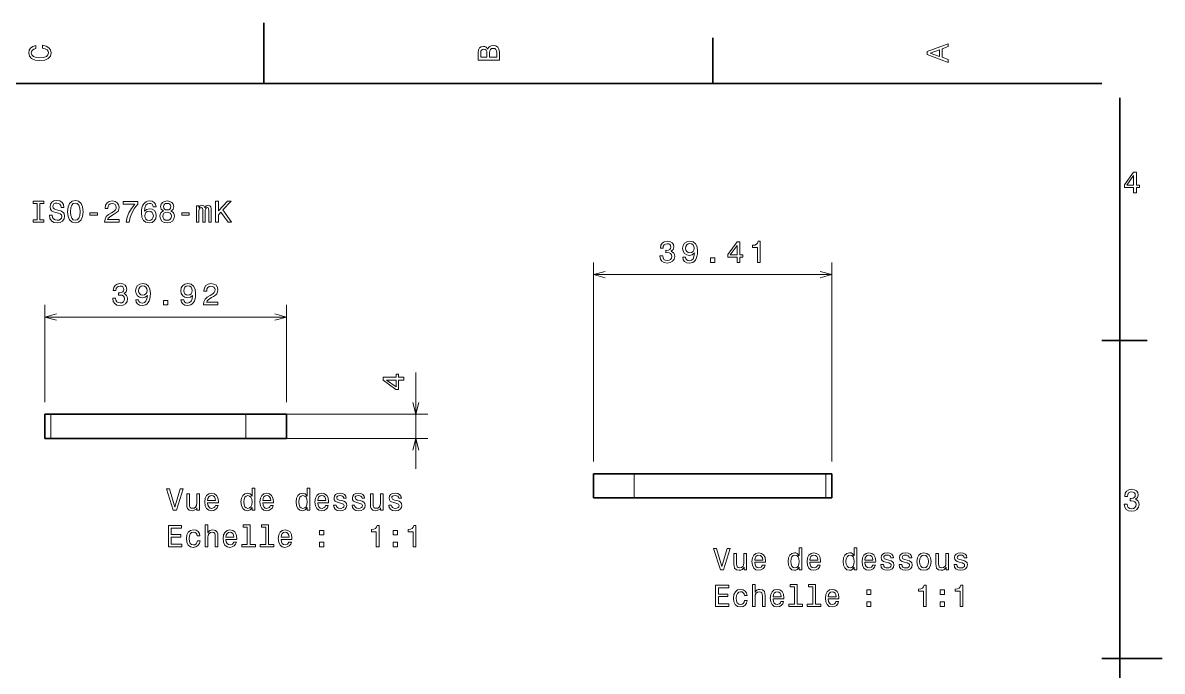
# Model space of a CAD drawing. Extents: x 0 to 297, y 0 to 210.
# Drawn here: x 108.7 to 297, y 102.9 to 210 of the extents above; entities that cross this region are included whole.
import ezdxf

# ---------------------------------------------------------------- set-up
doc = ezdxf.new("R2010")
doc.units = 0

msp = doc.modelspace()

# ---------------------------------------------------------------- linework, layer by layer
at = {"color": 7, "lineweight": 35, "ltscale": 0.25}
for p, q in [((148.5, 200), (148.5, 210)), ((287, 105), (297, 105))]:
    msp.add_line(p, q, dxfattribs=at)
at = {"color": 7, "lineweight": 35, "ltscale": 0.1875}
for p, q in [((222.699997, 200), (222.699997, 207.5)), ((287, 157.5), (294.5, 157.5))]:
    msp.add_line(p, q, dxfattribs=at)
at = {"color": 7, "lineweight": 35}
for p, q in [((287, 200), (10, 200)), ((290, 7.593956), (290, 197.593964)), ((113.304825, 145.353134), (145.528564, 145.353134)), ((113.304825, 141.353134), (145.528564, 141.353134)), ((241.408829, 135.514771), (209.70285, 135.514771)), ((241.408829, 131.514771), (209.70285, 131.514771))]:
    msp.add_line(p, q, dxfattribs=at)
at = {"color": 7, "lineweight": 13}
for p, q in [((203.002853, 137.514771), (203.002853, 170.399811)), ((242.408829, 137.514771), (242.408829, 170.399811)), ((203.002853, 168.399811), (242.408829, 168.399811)), ((112.304825, 161.399734), (152.228561, 161.399734)), ((147.528564, 145.353134), (175.621262, 145.353134)), ((147.528564, 141.353134), (175.621262, 141.353134))]:
    msp.add_line(p, q, dxfattribs=at)
at = {"color": 7, "lineweight": 13, "ltscale": 0.401165}
for p, q in [((112.304825, 147.353134), (112.304825, 163.399734)), ((152.228561, 147.353134), (152.228561, 163.399734))]:
    msp.add_line(p, q, dxfattribs=at)
at = {"color": 7, "lineweight": 13, "ltscale": 0.397007}
msp.add_line((173.621262, 136.353134), (173.621262, 152.233429), dxfattribs=at)
at = {"color": 7, "lineweight": 35, "ltscale": 0.025}
for p, q in [((112.304825, 145.353134), (113.304825, 145.353134)), ((112.304825, 141.353134), (113.304825, 141.353134)), ((241.408829, 135.514771), (242.408829, 135.514771)), ((241.408829, 131.514771), (242.408829, 131.514771))]:
    msp.add_line(p, q, dxfattribs=at)
at = {"color": 7, "lineweight": 35, "ltscale": 0.1}
for p, q in [((112.304825, 145.353134), (112.304825, 141.353134)), ((152.228561, 145.353134), (152.228561, 141.353134)), ((203.002853, 135.514771), (203.002853, 131.514771)), ((242.408829, 135.514771), (242.408829, 131.514771))]:
    msp.add_line(p, q, dxfattribs=at)
at = {"color": 7, "lineweight": 13, "ltscale": 0.1}
for p, q in [((113.304825, 145.353134), (113.304825, 141.353134)), ((145.528564, 145.353134), (145.528564, 141.353134)), ((209.70285, 131.514771), (209.70285, 135.514771)), ((241.408829, 135.514771), (241.408829, 131.514771))]:
    msp.add_line(p, q, dxfattribs=at)
at = {"color": 7, "lineweight": 35, "ltscale": 0.1675}
for p, q in [((145.528564, 145.353134), (152.228561, 145.353134)), ((145.528564, 141.353134), (152.228561, 141.353134)), ((203.002853, 135.514771), (209.70285, 135.514771)), ((203.002853, 131.514771), (209.70285, 131.514771))]:
    msp.add_line(p, q, dxfattribs=at)
at = {"color": 7, "lineweight": 13}
for points in [[(111.93206, 205.817017), (112.35569, 205.716141), (112.658287, 205.549713), (112.844887, 205.317734), (112.905403, 205.045395), (112.814629, 204.71759), (112.54229, 204.460388), (112.098488, 204.28891), (111.483215, 204.233429), (110.872986, 204.28891), (110.424141, 204.455338), (110.151802, 204.71254), (110.055984, 205.045395), (110.106415, 205.287476), (110.247627, 205.494247), (110.474571, 205.655624), (110.787247, 205.766571), (110.787247, 206.245682), (110.308144, 206.094391), (109.94503, 205.832138), (109.718086, 205.474075), (109.637398, 205.045395), (109.763474, 204.510818), (110.116501, 204.10231), (110.696472, 203.840057), (111.483215, 203.749283), (112.269958, 203.840057), (112.84993, 204.10231), (113.208, 204.510818), (113.329041, 205.045395), (113.233215, 205.51442), (112.965927, 205.892654), (112.527161, 206.159943), (111.93206, 206.301163)], [(185.542007, 205.630417), (185.249496, 205.983429), (185.052811, 206.074219), (184.81073, 206.104477), (184.432495, 206.03891), (184.160156, 205.842224), (183.993729, 205.524506), (183.933212, 205.080704), (183.933212, 203.835022), (187.433212, 203.835022), (187.433212, 205.151306), (187.36261, 205.620331), (187.155838, 205.968307), (186.828018, 206.185165), (186.384216, 206.260818), (186.08667, 206.215424), (185.839554, 206.094391), (185.65799, 205.897705)], [(185.385666, 204.984879), (185.385666, 204.298996), (184.351807, 204.298996), (184.351807, 205.025223), (184.382065, 205.297562), (184.472839, 205.489197), (184.629181, 205.605194), (184.86116, 205.645538), (185.093155, 205.600143), (185.254532, 205.479111), (185.355408, 205.272339)], [(187.014618, 205.095825), (187.014618, 204.298996), (185.809296, 204.298996), (185.809296, 205.050446), (185.844589, 205.368164), (185.9505, 205.595108), (186.132065, 205.731277), (186.394302, 205.776657), (186.671692, 205.731277), (186.863327, 205.605194), (186.979324, 205.393372)], [(261.633209, 203.466858), (261.633209, 203.930847), (260.604401, 204.298996), (260.604401, 205.695969), (261.633209, 206.064133), (261.633209, 206.538193), (258.128174, 205.257217), (258.128174, 204.742798)], [(260.17572, 204.460388), (258.632477, 205), (260.17572, 205.539627)], [(292.277374, 181.916794), (292.731262, 181.916794), (292.731262, 182.784225), (293.23056, 182.784225), (293.23056, 183.187683), (292.731262, 183.187683), (292.731262, 185.341141), (292.272339, 185.341141), (290.739197, 183.228027), (290.739197, 182.784225), (292.277374, 182.784225)], [(291.162842, 183.187683), (292.277374, 184.756134), (292.277374, 183.187683)], [(111.030319, 177.475815), (110.384781, 177.475815), (110.384781, 177.052185), (112.139824, 177.052185), (112.139824, 177.475815), (111.494293, 177.475815), (111.494293, 180.128555), (112.139824, 180.128555), (112.139824, 180.552185), (110.384781, 180.552185), (110.384781, 180.128555), (111.030319, 180.128555)], [(113.501503, 178.207077), (113.042564, 178.207077), (113.143433, 177.672501), (113.395592, 177.279129), (113.78392, 177.042099), (114.308418, 176.95636), (114.827873, 177.037048), (115.216202, 177.258957), (115.463318, 177.606934), (115.554092, 178.065872), (115.478447, 178.479416), (115.266632, 178.746704), (114.923691, 178.923218), (114.46476, 179.054352), (114.071388, 179.150162), (113.814178, 179.261124), (113.667931, 179.422501), (113.622536, 179.674667), (113.667931, 179.901611), (113.799049, 180.073074), (114.000778, 180.189072), (114.27816, 180.229416), (114.560577, 180.178986), (114.782478, 180.042816), (114.928734, 179.815872), (114.999336, 179.50824), (115.458275, 179.50824), (115.458275, 179.518326), (115.377579, 179.992386), (115.140549, 180.345413), (114.767349, 180.567322), (114.263031, 180.64296), (113.809135, 180.567322), (113.456108, 180.355499), (113.229164, 180.027695), (113.148476, 179.604065), (113.214035, 179.225815), (113.405678, 178.968613), (113.708275, 178.797134), (114.121819, 178.666016), (114.530319, 178.550018), (114.837959, 178.439072), (115.024559, 178.277695), (115.090118, 178.015442), (115.029602, 177.748154), (114.87326, 177.546417), (114.63623, 177.420334), (114.32859, 177.37999), (113.985649, 177.435471), (113.723404, 177.596848), (113.556976, 177.8591)], [(116.038246, 178.802185), (116.129028, 178.015442), (116.391273, 177.435471), (116.799774, 177.077408), (117.334358, 176.95636), (117.863899, 177.077408), (118.277443, 177.435471), (118.534645, 178.015442), (118.630463, 178.802185), (118.534645, 179.583893), (118.423691, 179.901611), (118.277443, 180.163849), (117.863899, 180.521927), (117.611732, 180.612701), (117.334358, 180.64801), (116.794731, 180.521927), (116.38623, 180.1689), (116.129028, 179.588928)], [(116.5224, 178.802185), (116.577873, 179.412415), (116.744301, 179.861267), (117.001503, 180.133591), (117.334358, 180.229416), (117.662163, 180.133591), (117.919373, 179.856216), (118.0858, 179.407379), (118.146317, 178.802185), (118.0858, 178.191956), (117.919373, 177.743103), (117.662163, 177.470779), (117.334358, 177.37999), (117.001503, 177.470779), (116.744301, 177.743103), (116.577873, 178.186905)], [(122.175858, 177.052185), (124.581482, 177.052185), (124.581482, 177.485901), (122.680183, 177.485901), (122.786095, 177.722931), (122.967651, 177.919617), (123.527443, 178.277695), (123.824997, 178.428986), (124.157852, 178.645844), (124.394882, 178.89801), (124.531052, 179.195557), (124.581482, 179.533447), (124.495743, 179.957077), (124.258713, 180.289932), (123.895599, 180.501755), (123.426582, 180.577408), (122.942429, 180.491669), (122.57428, 180.254639), (122.337242, 179.876389), (122.256554, 179.377106), (122.256554, 179.306503), (122.715485, 179.306503), (122.715485, 179.346848), (122.760872, 179.689789), (122.897041, 179.941956), (123.113899, 180.103333), (123.401367, 180.158813), (123.693871, 180.108383), (123.910728, 179.9823), (124.051941, 179.785614), (124.102371, 179.538498), (124.06707, 179.306503), (123.971252, 179.109818), (123.809868, 178.938354), (123.587967, 178.787048), (123.290413, 178.625671), (122.796181, 178.312988), (122.448196, 177.980133), (122.241425, 177.576675), (122.175858, 177.067322)], [(125.741425, 177.052185), (126.250793, 177.052185), (126.417221, 177.884323), (126.709724, 178.66098), (127.123268, 179.382156), (127.662895, 180.057953), (127.662895, 180.476532), (125.262321, 180.476532), (125.262321, 180.017609), (127.178749, 180.017609), (126.623993, 179.336761), (126.205406, 178.625671), (125.912895, 177.869186)], [(130.688843, 179.6091), (130.593018, 180.017609), (130.371109, 180.32019), (130.028168, 180.511841), (129.584366, 180.577408), (129.286819, 180.542099), (129.029602, 180.446274), (128.802673, 180.289932), (128.611023, 180.068039), (128.459732, 179.790665), (128.348785, 179.452759), (128.278168, 179.054352), (128.257996, 178.605499), (128.338684, 177.889359), (128.585815, 177.369904), (128.984222, 177.057236), (129.5289, 176.951324), (130.018097, 177.042099), (130.391296, 177.279129), (130.633362, 177.652328), (130.719086, 178.126389), (130.633362, 178.605499), (130.401367, 178.973648), (130.043304, 179.205643), (129.599487, 179.286331), (129.120392, 179.185471), (128.762329, 178.89801), (128.837982, 179.452759), (128.999359, 179.851181), (129.246475, 180.088211), (129.589417, 180.1689), (129.841583, 180.128555), (130.033218, 180.022644), (130.159302, 179.84613), (130.224854, 179.6091)], [(131.88913, 178.938354), (131.631927, 178.797134), (131.455414, 178.600449), (131.344452, 178.353333), (131.309158, 178.055786), (131.389847, 177.606934), (131.621826, 177.258957), (132.000076, 177.037048), (132.514496, 176.951324), (133.023849, 177.037048), (133.4021, 177.258957), (133.634094, 177.606934), (133.719818, 178.055786), (133.679474, 178.353333), (133.573563, 178.600449), (133.391998, 178.797134), (133.139847, 178.938354), (133.341583, 179.059387), (133.482788, 179.225815), (133.568512, 179.427551), (133.598785, 179.674667), (133.518097, 180.03273), (133.306274, 180.32019), (132.963333, 180.50679), (132.514496, 180.577408), (132.060593, 180.50679), (131.717651, 180.32019), (131.500793, 180.03273), (131.42514, 179.674667), (131.450363, 179.427551), (131.536102, 179.225815)], [(131.904266, 179.634323), (131.944611, 179.856216), (132.065643, 180.027695), (132.257278, 180.133591), (132.514496, 180.17395), (132.766647, 180.133591), (132.958282, 180.027695), (133.07933, 179.856216), (133.124725, 179.634323), (133.07933, 179.407379), (132.958282, 179.230865), (132.766647, 179.114868), (132.514496, 179.079559), (132.257278, 179.119904), (132.065643, 179.230865), (131.944611, 179.407379)], [(137.366089, 177.052185), (137.774582, 177.052185), (137.774582, 178.862701), (137.799805, 179.13504), (137.875443, 179.331726), (137.99144, 179.447723), (138.142731, 179.493103), (138.263763, 179.452759), (138.344467, 179.351898), (138.384811, 179.18042), (138.399933, 178.953476), (138.399933, 177.052185), (138.783234, 177.052185), (138.783234, 178.862701), (138.808441, 179.12999), (138.884094, 179.326675), (139.005127, 179.447723), (139.156433, 179.493103), (139.277466, 179.452759), (139.358154, 179.351898), (139.408585, 178.953476), (139.408585, 177.052185), (139.817078, 177.052185), (139.817078, 178.923218), (139.79187, 179.311554), (139.711182, 179.6091), (139.549805, 179.790665), (139.287537, 179.856216), (138.979919, 179.755356), (138.742889, 179.462845), (138.556274, 179.750305), (138.243591, 179.856216), (137.956146, 179.755356), (137.75946, 179.472931), (137.75946, 179.760391), (137.366089, 179.760391)], [(140.528183, 177.052185), (140.992157, 177.052185), (140.992157, 178.297867), (141.405701, 178.741669), (142.58078, 177.052185), (143.14563, 177.052185), (141.733521, 179.079559), (143.10527, 180.552185), (142.48999, 180.552185), (140.992157, 178.933304), (140.992157, 180.552185), (140.528183, 180.552185)], [(119.760155, 178.207077), (120.980614, 178.207077), (120.980614, 178.605499), (119.760155, 178.605499)], [(130.229904, 178.121353), (130.174423, 177.803619), (130.033218, 177.561554), (129.806274, 177.400162), (129.523849, 177.349731), (129.226303, 177.400162), (128.999359, 177.556503), (128.853104, 177.798584), (128.807709, 178.116302), (128.858154, 178.428986), (128.999359, 178.666016), (129.231354, 178.817322), (129.544022, 178.872787), (129.81636, 178.817322), (130.033218, 178.671066), (130.174423, 178.434036)], [(131.793304, 178.065872), (131.838684, 178.33316), (131.984955, 178.534897), (132.211884, 178.666016), (132.514496, 178.711411), (132.812042, 178.666016), (133.038986, 178.534897), (133.185242, 178.33316), (133.235672, 178.065872), (133.185242, 177.778412), (133.038986, 177.561554), (132.812042, 177.420334), (132.514496, 177.374954), (132.211884, 177.420334), (131.984955, 177.561554), (131.838684, 177.778412)], [(134.940277, 178.207077), (136.160736, 178.207077), (136.160736, 178.605499), (134.940277, 178.605499)], [(213.962906, 171.499237), (213.962906, 171.463928), (214.043594, 170.979782), (214.280624, 170.616669), (214.653824, 170.384674), (215.148056, 170.29895), (215.672562, 170.384674), (216.065933, 170.606583), (216.318085, 170.95961), (216.408875, 171.413498), (216.368515, 171.711044), (216.257568, 171.953125), (216.076019, 172.139725), (215.833939, 172.275879), (216.161743, 172.548218), (216.27774, 172.981934), (216.202087, 173.375305), (215.985229, 173.672867), (215.632202, 173.859467), (215.148056, 173.925018), (214.694168, 173.84433), (214.346191, 173.622437), (214.119247, 173.269409), (214.043594, 172.800385), (214.043594, 172.765076), (214.492447, 172.765076), (214.532791, 173.087845), (214.66391, 173.319839), (214.875732, 173.461044), (215.173279, 173.511475), (215.435516, 173.47113), (215.627167, 173.365234), (215.743164, 173.193756), (215.788544, 172.961761), (215.743164, 172.714645), (215.622116, 172.548218), (215.410309, 172.447357), (215.122849, 172.417099), (214.926163, 172.42215), (214.926163, 172.023727), (215.173279, 172.033813), (215.490997, 171.988419), (215.728027, 171.867386), (215.869247, 171.6707), (215.919678, 171.413498), (215.864197, 171.120987), (215.717941, 170.904129), (215.485962, 170.76796), (215.178314, 170.722565), (214.860596, 170.77301), (214.628601, 170.924301), (214.482361, 171.166382), (214.42688, 171.499237)], [(217.759445, 171.267242), (217.835098, 170.868835), (218.051956, 170.561188), (218.394897, 170.369553), (218.848785, 170.29895), (219.146332, 170.334244), (219.41362, 170.425018), (219.640564, 170.58136), (219.832214, 170.803268), (219.983505, 171.080643), (220.094452, 171.423584), (220.160019, 171.816956), (220.185242, 172.270844), (220.099503, 172.981934), (219.852386, 173.501389), (219.459015, 173.814072), (218.919388, 173.925018), (218.425156, 173.834244), (218.051956, 173.592163), (217.809875, 173.218964), (217.729187, 172.749954), (217.809875, 172.265808), (218.046906, 171.897644), (218.399933, 171.665649), (218.848785, 171.590012), (219.322845, 171.685822), (219.680908, 171.978333), (219.60022, 171.418533), (219.438843, 171.020126), (219.191727, 170.783096), (218.853821, 170.707443), (218.591583, 170.742752), (218.399933, 170.853699), (218.273849, 171.030212), (218.223419, 171.267242)], [(218.218384, 172.75499), (218.268814, 173.067673), (218.410019, 173.314789), (218.631927, 173.47113), (218.919388, 173.526611), (219.216934, 173.47113), (219.443878, 173.314789), (219.585098, 173.072723), (219.640564, 172.76004), (219.585098, 172.442322), (219.443878, 172.205292), (219.211899, 172.059021), (218.904251, 172.008606), (218.626877, 172.059021), (218.410019, 172.205292), (218.268814, 172.437271)], [(226.719238, 170.399811), (227.173126, 170.399811), (227.173126, 171.267242), (227.672409, 171.267242), (227.672409, 171.6707), (227.173126, 171.6707), (227.173126, 173.824158), (226.714203, 173.824158), (225.181061, 171.711044), (225.181061, 171.267242), (226.719238, 171.267242)], [(230.087112, 170.399811), (230.546051, 170.399811), (230.546051, 173.925018), (230.20311, 173.925018), (230.11232, 173.617386), (229.930771, 173.410614), (229.653397, 173.289581), (229.270111, 173.249237), (229.270111, 172.891159), (230.087112, 172.891159)], [(225.604691, 171.6707), (226.719238, 173.239136), (226.719238, 171.6707)], [(222.357864, 170.399811), (223.053818, 170.399811), (223.053818, 171.151245), (222.357864, 171.151245)], [(123.523758, 164.499146), (123.523758, 164.463852), (123.604446, 163.979706), (123.841476, 163.616592), (124.214676, 163.384598), (124.708916, 163.298859), (125.233414, 163.384598), (125.626785, 163.606506), (125.878944, 163.959534), (125.969719, 164.413422), (125.929375, 164.710968), (125.81842, 164.953049), (125.636871, 165.139648), (125.394791, 165.275818), (125.722603, 165.548141), (125.8386, 165.981873), (125.762947, 166.375244), (125.546089, 166.672791), (125.193062, 166.85939), (124.708916, 166.924942), (124.25502, 166.844254), (123.907043, 166.622345), (123.680099, 166.269333), (123.604446, 165.800308), (123.604446, 165.764999), (124.053299, 165.764999), (124.093643, 166.087769), (124.224762, 166.319763), (124.436584, 166.460968), (124.734131, 166.511398), (124.996376, 166.471054), (125.188019, 166.365143), (125.304016, 166.19368), (125.349403, 165.961685), (125.304016, 165.714569), (125.182976, 165.548141), (124.971161, 165.447281), (124.683701, 165.417023), (124.487015, 165.422058), (124.487015, 165.023651), (124.734131, 165.033737), (125.051857, 164.988342), (125.288887, 164.86731), (125.430099, 164.670624), (125.48053, 164.413422), (125.425049, 164.120911), (125.278801, 163.904053), (125.046814, 163.767883), (124.739174, 163.722504), (124.421448, 163.772934), (124.189461, 163.924225), (124.043213, 164.166306), (123.987732, 164.499146)], [(127.320297, 164.267166), (127.39595, 163.868744), (127.612808, 163.561111), (127.955742, 163.369476), (128.409637, 163.298859), (128.707184, 163.334167), (128.974472, 163.424942), (129.201416, 163.581284), (129.393066, 163.803192), (129.544357, 164.080566), (129.655319, 164.423508), (129.720871, 164.816879), (129.746094, 165.270767), (129.660355, 165.981873), (129.413239, 166.501312), (129.019867, 166.813995), (128.48024, 166.924942), (127.986008, 166.834167), (127.612808, 166.592102), (127.370728, 166.218903), (127.290039, 165.749878), (127.370728, 165.265717), (127.607758, 164.897568), (127.960785, 164.665588), (128.409637, 164.589935), (128.883698, 164.68576), (129.24176, 164.978256), (129.161072, 164.418457), (128.999695, 164.02005), (128.752579, 163.78302), (128.414673, 163.707367), (128.152435, 163.742676), (127.960785, 163.853622), (127.834709, 164.030136), (127.784271, 164.267166)], [(127.779236, 165.754913), (127.829666, 166.067596), (127.970871, 166.314713), (128.19278, 166.471054), (128.48024, 166.526535), (128.777786, 166.471054), (129.00473, 166.314713), (129.14595, 166.072632), (129.201416, 165.759964), (129.14595, 165.44223), (129.00473, 165.2052), (128.772751, 165.05896), (128.465118, 165.008514), (128.187729, 165.05896), (127.970871, 165.2052), (127.829666, 165.437195)], [(134.792343, 164.267166), (134.867996, 163.868744), (135.084854, 163.561111), (135.427795, 163.369476), (135.881683, 163.298859), (136.17923, 163.334167), (136.446518, 163.424942), (136.673462, 163.581284), (136.865112, 163.803192), (137.016403, 164.080566), (137.127365, 164.423508), (137.192917, 164.816879), (137.21814, 165.270767), (137.132401, 165.981873), (136.885284, 166.501312), (136.491913, 166.813995), (135.952286, 166.924942), (135.458054, 166.834167), (135.084854, 166.592102), (134.842773, 166.218903), (134.762085, 165.749878), (134.842773, 165.265717), (135.079803, 164.897568), (135.432831, 164.665588), (135.881683, 164.589935), (136.355743, 164.68576), (136.713806, 164.978256), (136.633118, 164.418457), (136.471741, 164.02005), (136.224625, 163.78302), (135.886719, 163.707367), (135.624481, 163.742676), (135.432831, 163.853622), (135.306747, 164.030136), (135.256317, 164.267166)], [(135.251282, 165.754913), (135.301712, 166.067596), (135.442917, 166.314713), (135.664825, 166.471054), (135.952286, 166.526535), (136.249832, 166.471054), (136.476776, 166.314713), (136.617996, 166.072632), (136.673462, 165.759964), (136.617996, 165.44223), (136.476776, 165.2052), (136.244797, 165.05896), (135.937164, 165.008514), (135.659775, 165.05896), (135.442917, 165.2052), (135.301712, 165.437195)], [(138.508194, 163.399734), (140.913818, 163.399734), (140.913818, 163.83345), (139.012512, 163.83345), (139.118423, 164.07048), (139.299988, 164.267166), (139.859772, 164.625244), (140.157333, 164.776535), (140.490189, 164.993393), (140.727219, 165.245544), (140.863388, 165.543106), (140.913818, 165.880997), (140.828079, 166.304626), (140.591049, 166.637482), (140.227936, 166.849304), (139.758911, 166.924942), (139.274765, 166.839203), (138.906616, 166.602173), (138.669571, 166.223938), (138.588882, 165.724655), (138.588882, 165.654053), (139.047821, 165.654053), (139.047821, 165.694397), (139.093201, 166.037338), (139.22937, 166.289505), (139.446228, 166.450882), (139.733704, 166.506363), (140.026199, 166.455933), (140.243057, 166.329849), (140.384277, 166.133163), (140.434708, 165.886047), (140.399399, 165.654053), (140.303589, 165.457367), (140.142197, 165.285889), (139.920303, 165.134598), (139.622742, 164.973221), (139.12851, 164.660538), (138.780533, 164.327682), (138.573761, 163.924225), (138.508194, 163.414856)], [(131.918716, 163.399734), (132.614685, 163.399734), (132.614685, 164.151169), (131.918716, 164.151169)], [(171.621262, 150.992798), (171.621262, 151.446686), (170.75383, 151.446686), (170.75383, 151.945969), (170.350372, 151.945969), (170.350372, 151.446686), (168.196915, 151.446686), (168.196915, 150.987762), (170.310028, 149.45462), (170.75383, 149.45462), (170.75383, 150.992798)], [(170.350372, 149.87825), (168.781921, 150.992798), (170.350372, 150.992798)], [(134.662231, 133.001556), (133.784698, 130.020996), (132.881973, 133.001556), (132.402863, 133.001556), (133.532547, 129.496506), (134.036865, 129.496506), (135.141327, 133.001556)], [(137.86467, 132.204712), (137.420868, 132.204712), (137.420868, 130.641312), (137.370438, 130.278214), (137.224182, 130.015961), (136.997238, 129.854568), (136.699692, 129.804138), (136.462662, 129.844482), (136.311356, 129.96553), (136.225632, 130.172302), (136.20546, 130.464798), (136.20546, 132.204712), (135.761658, 132.204712), (135.761658, 130.424454), (135.776779, 130.066391), (135.872604, 129.768845), (136.165115, 129.496506), (136.634125, 129.400681), (136.886292, 129.435989), (137.103149, 129.526764), (137.289749, 129.683105), (137.44104, 129.910049), (137.44104, 129.496506), (137.86467, 129.496506)], [(139.201126, 130.722015), (140.976349, 130.722015), (140.981384, 130.928787), (140.900696, 131.508759), (140.678802, 131.942474), (140.325775, 132.204712), (139.85675, 132.300537), (139.397812, 132.199677), (139.044785, 131.917252), (138.817841, 131.458328), (138.737152, 130.853134), (138.812805, 130.232819), (139.039749, 129.778931), (139.387726, 129.496506), (139.841614, 129.400681), (140.234985, 129.466248), (140.557755, 129.637711), (140.794785, 129.910049), (140.930954, 130.273163), (140.492203, 130.273163), (140.401413, 130.071426), (140.270294, 129.920135), (139.897095, 129.799103), (139.609634, 129.854568), (139.392776, 130.031082), (139.251556, 130.318558), (139.201126, 130.706879)], [(139.201126, 131.095215), (139.256607, 131.443192), (139.392776, 131.700394), (139.599548, 131.856735), (139.871887, 131.912216), (140.139175, 131.856735), (140.345947, 131.700394), (140.472031, 131.443192), (140.51741, 131.095215)], [(146.549118, 129.9151), (146.549118, 129.496506), (146.99292, 129.496506), (146.99292, 133.117538), (146.554153, 133.117538), (146.554153, 131.791168), (146.216263, 132.174454), (146.009491, 132.265244), (145.772461, 132.300537), (145.343781, 132.199677), (145.010925, 131.917252), (144.794067, 131.463364), (144.71843, 130.853134), (144.794067, 130.242905), (145.010925, 129.783966), (145.343781, 129.496506), (145.772461, 129.400681), (146.009491, 129.435989), (146.221298, 129.526764)], [(145.848099, 131.90213), (146.14061, 131.831512), (146.362518, 131.634827), (146.493637, 131.307022), (146.544067, 130.853134), (146.493637, 130.394196), (146.362518, 130.066391), (146.14061, 129.864655), (145.848099, 129.799103), (145.570724, 129.864655), (145.358917, 130.066391), (145.217697, 130.399246), (145.172318, 130.853134), (145.217697, 131.301987), (145.358917, 131.629791), (145.570724, 131.831512)], [(148.309204, 130.722015), (150.084412, 130.722015), (150.089462, 130.928787), (150.008774, 131.508759), (149.786865, 131.942474), (149.433838, 132.204712), (148.964813, 132.300537), (148.50589, 132.199677), (148.152863, 131.917252), (147.925919, 131.458328), (147.84523, 130.853134), (147.920868, 130.232819), (148.147812, 129.778931), (148.495804, 129.496506), (148.949692, 129.400681), (149.343063, 129.466248), (149.665833, 129.637711), (149.902863, 129.910049), (150.039032, 130.273163), (149.600266, 130.273163), (149.509491, 130.071426), (149.378357, 129.920135), (149.005173, 129.799103), (148.717697, 129.854568), (148.500839, 130.031082), (148.359634, 130.318558), (148.309204, 130.706879)], [(148.309204, 131.095215), (148.36467, 131.443192), (148.500839, 131.700394), (148.707611, 131.856735), (148.97995, 131.912216), (149.247238, 131.856735), (149.45401, 131.700394), (149.580093, 131.443192), (149.625488, 131.095215)], [(155.657181, 129.9151), (155.657181, 129.496506), (156.100983, 129.496506), (156.100983, 133.117538), (155.662231, 133.117538), (155.662231, 131.791168), (155.324326, 132.174454), (155.117554, 132.265244), (154.880524, 132.300537), (154.451859, 132.199677), (154.119003, 131.917252), (153.902145, 131.463364), (153.826492, 130.853134), (153.902145, 130.242905), (154.119003, 129.783966), (154.451859, 129.496506), (154.880524, 129.400681), (155.117554, 129.435989), (155.329376, 129.526764)], [(154.956177, 131.90213), (155.248688, 131.831512), (155.470581, 131.634827), (155.601715, 131.307022), (155.652145, 130.853134), (155.601715, 130.394196), (155.470581, 130.066391), (155.248688, 129.864655), (154.956177, 129.799103), (154.678802, 129.864655), (154.46698, 130.066391), (154.325775, 130.399246), (154.28038, 130.853134), (154.325775, 131.301987), (154.46698, 131.629791), (154.678802, 131.831512)], [(157.417267, 130.722015), (159.19249, 130.722015), (159.197525, 130.928787), (159.116837, 131.508759), (158.894928, 131.942474), (158.541916, 132.204712), (158.072891, 132.300537), (157.613953, 132.199677), (157.260925, 131.917252), (157.033981, 131.458328), (156.953293, 130.853134), (157.028946, 130.232819), (157.25589, 129.778931), (157.603867, 129.496506), (158.057755, 129.400681), (158.451126, 129.466248), (158.773895, 129.637711), (159.010925, 129.910049), (159.147095, 130.273163), (158.708344, 130.273163), (158.617554, 130.071426), (158.486435, 129.920135), (158.113235, 129.799103), (157.825775, 129.854568), (157.608917, 130.031082), (157.467697, 130.318558), (157.417267, 130.706879)], [(157.417267, 131.095215), (157.472748, 131.443192), (157.608917, 131.700394), (157.815689, 131.856735), (158.088013, 131.912216), (158.355316, 131.856735), (158.562088, 131.700394), (158.688171, 131.443192), (158.733551, 131.095215)], [(161.391327, 131.075043), (160.962662, 131.175903), (160.644928, 131.291901), (160.539032, 131.528931), (160.56929, 131.695358), (160.675201, 131.816391), (160.846664, 131.892044), (161.093781, 131.922302), (161.330811, 131.892044), (161.51741, 131.801254), (161.638458, 131.6651), (161.688889, 131.483536), (162.122604, 131.483536), (162.122604, 131.493622), (162.046951, 131.821426), (161.840179, 132.078644), (161.51741, 132.240021), (161.093781, 132.300537), (160.6651, 132.240021), (160.352432, 132.073593), (160.155746, 131.826477), (160.095215, 131.513794), (160.14061, 131.211197), (160.28183, 130.99939), (160.513809, 130.848083), (160.851715, 130.742188), (161.345947, 130.62114), (161.648529, 130.495071), (161.729233, 130.394196), (161.759491, 130.242905), (161.714096, 130.056305), (161.593063, 129.9151), (161.396378, 129.82431), (161.134125, 129.794052), (160.85675, 129.82431), (160.655029, 129.930222), (160.51886, 130.1017), (160.463379, 130.33873), (160.034698, 130.33873), (160.105316, 129.935272), (160.312088, 129.642761), (160.639893, 129.466248), (161.093781, 129.400681), (161.567841, 129.466248), (161.915833, 129.642761), (162.12764, 129.925186), (162.203293, 130.293335), (162.147812, 130.611053), (161.99147, 130.827911), (161.734268, 130.969131)], [(164.427353, 131.075043), (163.998688, 131.175903), (163.680954, 131.291901), (163.575043, 131.528931), (163.605316, 131.695358), (163.711212, 131.816391), (163.88269, 131.892044), (164.129807, 131.922302), (164.366837, 131.892044), (164.553436, 131.801254), (164.674469, 131.6651), (164.724915, 131.483536), (165.15863, 131.483536), (165.15863, 131.493622), (165.082977, 131.821426), (164.876205, 132.078644), (164.553436, 132.240021), (164.129807, 132.300537), (163.701126, 132.240021), (163.388458, 132.073593), (163.191772, 131.826477), (163.131241, 131.513794), (163.176636, 131.211197), (163.317841, 130.99939), (163.549835, 130.848083), (163.887726, 130.742188), (164.381958, 130.62114), (164.684555, 130.495071), (164.765259, 130.394196), (164.795502, 130.242905), (164.750122, 130.056305), (164.629089, 129.9151), (164.432404, 129.82431), (164.170151, 129.794052), (163.892776, 129.82431), (163.69104, 129.930222), (163.554871, 130.1017), (163.499405, 130.33873), (163.070724, 130.33873), (163.141327, 129.935272), (163.348099, 129.642761), (163.675919, 129.466248), (164.129807, 129.400681), (164.603867, 129.466248), (164.951843, 129.642761), (165.163666, 129.925186), (165.239319, 130.293335), (165.183838, 130.611053), (165.027496, 130.827911), (164.770294, 130.969131)], [(168.224899, 132.204712), (167.781097, 132.204712), (167.781097, 130.641312), (167.730667, 130.278214), (167.584412, 130.015961), (167.357468, 129.854568), (167.059921, 129.804138), (166.822891, 129.844482), (166.671585, 129.96553), (166.585846, 130.172302), (166.565674, 130.464798), (166.565674, 132.204712), (166.121887, 132.204712), (166.121887, 130.424454), (166.137009, 130.066391), (166.232834, 129.768845), (166.52533, 129.496506), (166.994354, 129.400681), (167.246521, 129.435989), (167.463379, 129.526764), (167.649979, 129.683105), (167.80127, 129.910049), (167.80127, 129.496506), (168.224899, 129.496506)], [(170.499405, 131.075043), (170.070724, 131.175903), (169.753006, 131.291901), (169.647095, 131.528931), (169.677353, 131.695358), (169.783264, 131.816391), (169.954727, 131.892044), (170.201843, 131.922302), (170.438873, 131.892044), (170.625488, 131.801254), (170.746521, 131.6651), (170.796951, 131.483536), (171.230667, 131.483536), (171.230667, 131.493622), (171.155014, 131.821426), (170.948242, 132.078644), (170.625488, 132.240021), (170.201843, 132.300537), (169.773178, 132.240021), (169.460495, 132.073593), (169.263809, 131.826477), (169.203293, 131.513794), (169.248688, 131.211197), (169.389893, 130.99939), (169.621872, 130.848083), (169.959778, 130.742188), (170.45401, 130.62114), (170.756607, 130.495071), (170.837296, 130.394196), (170.867554, 130.242905), (170.822174, 130.056305), (170.701126, 129.9151), (170.50444, 129.82431), (170.242188, 129.794052), (169.964813, 129.82431), (169.763092, 129.930222), (169.626923, 130.1017), (169.571442, 130.33873), (169.142776, 130.33873), (169.213379, 129.935272), (169.420151, 129.642761), (169.747955, 129.466248), (170.201843, 129.400681), (170.675903, 129.466248), (171.023895, 129.642761), (171.235718, 129.925186), (171.311356, 130.293335), (171.25589, 130.611053), (171.099548, 130.827911), (170.842346, 130.969131)], [(290.729126, 130.51622), (290.729126, 130.480911), (290.809814, 129.996765), (291.046844, 129.633652), (291.420044, 129.401657), (291.914276, 129.315933), (292.438782, 129.401657), (292.832153, 129.623566), (293.08429, 129.976593), (293.175079, 130.430481), (293.134735, 130.728027), (293.023773, 130.970108), (292.842224, 131.156708), (292.600159, 131.292877), (292.927948, 131.565216), (293.043945, 131.998932), (292.968292, 132.392303), (292.751434, 132.68985), (292.398407, 132.87645), (291.914276, 132.942017), (291.460388, 132.861313), (291.112396, 132.63942), (290.885468, 132.286392), (290.809814, 131.817368), (290.809814, 131.782074), (291.258636, 131.782074), (291.299011, 132.104828), (291.430115, 132.336823), (291.641937, 132.478027), (291.939484, 132.528473), (292.201721, 132.488113), (292.393372, 132.382217), (292.509369, 132.210739), (292.554749, 131.97876), (292.509369, 131.731628), (292.388336, 131.565216), (292.176514, 131.46434), (291.889069, 131.434082), (291.692383, 131.439133), (291.692383, 131.04071), (291.939484, 131.050797), (292.257202, 131.005417), (292.494232, 130.884369), (292.635468, 130.687683), (292.685883, 130.430481), (292.630402, 130.13797), (292.484161, 129.921112), (292.252167, 129.784943), (291.944519, 129.739563), (291.626801, 129.789993), (291.394806, 129.941284), (291.248566, 130.183365), (291.193085, 130.51622)], [(132.725632, 123.449677), (134.944641, 123.449677), (134.944641, 123.873306), (133.189606, 123.873306), (133.189606, 125.058464), (134.753006, 125.058464), (134.753006, 125.477051), (133.189606, 125.477051), (133.189606, 126.526047), (134.904297, 126.526047), (134.904297, 126.949677), (132.725632, 126.949677)], [(137.501556, 125.260193), (137.940323, 125.260193), (137.849548, 125.663651), (137.63269, 125.981377), (137.294785, 126.178062), (136.856033, 126.253708), (136.371887, 126.152847), (136.003723, 125.870422), (135.771744, 125.411491), (135.69104, 124.796219), (135.766693, 124.185989), (135.993637, 123.732094), (136.351715, 123.449677), (136.840897, 123.353859), (137.274612, 123.429504), (137.612518, 123.641319), (137.844498, 123.974174), (137.945374, 124.417976), (137.521744, 124.417976), (137.446091, 124.135559), (137.304871, 123.923737), (137.103149, 123.792618), (136.856033, 123.752274), (136.548401, 123.817833), (136.326492, 124.019562), (136.190323, 124.347374), (136.144928, 124.811348), (136.190323, 125.265236), (136.331528, 125.593048), (136.558487, 125.794777), (136.856033, 125.865379), (137.118271, 125.819992), (137.314972, 125.704002), (137.446091, 125.51236)], [(138.812805, 123.449677), (139.256607, 123.449677), (139.256607, 125.013077), (139.302002, 125.371147), (139.448242, 125.633392), (139.675201, 125.794777), (139.977783, 125.855293), (140.219864, 125.804863), (140.371155, 125.668694), (140.446808, 125.44175), (140.472031, 125.13916), (140.472031, 123.449677), (140.915833, 123.449677), (140.915833, 125.229935), (140.89566, 125.588005), (140.804871, 125.885559), (140.507324, 126.15789), (140.04335, 126.253708), (139.791183, 126.218407), (139.574326, 126.122589), (139.392776, 125.971291), (139.256607, 125.764519), (139.256607, 127.070717), (138.812805, 127.070717)], [(142.237152, 124.675179), (144.012375, 124.675179), (144.01741, 124.88195), (143.936722, 125.461922), (143.714813, 125.895645), (143.361801, 126.15789), (142.892776, 126.253708), (142.433838, 126.152847), (142.080811, 125.870422), (141.853867, 125.411491), (141.773178, 124.806305), (141.848831, 124.185989), (142.075775, 123.732094), (142.423752, 123.449677), (142.87764, 123.353859), (143.271011, 123.419418), (143.593781, 123.590889), (143.830811, 123.86322), (143.96698, 124.226334), (143.528229, 124.226334), (143.437439, 124.024605), (143.30632, 123.873306), (142.933121, 123.752274), (142.64566, 123.807747), (142.428802, 123.984261), (142.287582, 124.271721), (142.237152, 124.660049)], [(145.76741, 126.697517), (145.76741, 123.822876), (144.854584, 123.822876), (144.854584, 123.449677), (147.119003, 123.449677), (147.119003, 123.822876), (146.211212, 123.822876), (146.211212, 127.070717), (145.071442, 127.070717), (145.071442, 126.697517)], [(148.803436, 126.697517), (148.803436, 123.822876), (147.89061, 123.822876), (147.89061, 123.449677), (150.155029, 123.449677), (150.155029, 123.822876), (149.247238, 123.822876), (149.247238, 127.070717), (148.107468, 127.070717), (148.107468, 126.697517)], [(151.34523, 124.675179), (153.120438, 124.675179), (153.125488, 124.88195), (153.0448, 125.461922), (152.822891, 125.895645), (152.469864, 126.15789), (152.000839, 126.253708), (151.541916, 126.152847), (151.188889, 125.870422), (150.961945, 125.411491), (150.881241, 124.806305), (150.956894, 124.185989), (151.183838, 123.732094), (151.53183, 123.449677), (151.985718, 123.353859), (152.379089, 123.419418), (152.701859, 123.590889), (152.938889, 123.86322), (153.075043, 124.226334), (152.636292, 124.226334), (152.545517, 124.024605), (152.414383, 123.873306), (152.041183, 123.752274), (151.753723, 123.807747), (151.536865, 123.984261), (151.39566, 124.271721), (151.34523, 124.660049)], [(167.090179, 123.449677), (167.549103, 123.449677), (167.549103, 126.974892), (167.206177, 126.974892), (167.115387, 126.667259), (166.933838, 126.46048), (166.656464, 126.339447), (166.273178, 126.299103), (166.273178, 125.941032), (167.090179, 125.941032)], [(173.162231, 123.449677), (173.621155, 123.449677), (173.621155, 126.974892), (173.278214, 126.974892), (173.187439, 126.667259), (173.00589, 126.46048), (172.7285, 126.339447), (172.345215, 126.299103), (172.345215, 125.941032), (173.162231, 125.941032)], [(142.237152, 125.048378), (142.292633, 125.396362), (142.428802, 125.653564), (142.635574, 125.809906), (142.907898, 125.865379), (143.175201, 125.809906), (143.381973, 125.653564), (143.508041, 125.396362), (143.553436, 125.048378)], [(151.34523, 125.048378), (151.400696, 125.396362), (151.536865, 125.653564), (151.743637, 125.809906), (152.015976, 125.865379), (152.283264, 125.809906), (152.490036, 125.653564), (152.616119, 125.396362), (152.661499, 125.048378)], [(157.724915, 125.406448), (158.420868, 125.406448), (158.420868, 126.15789), (157.724915, 126.15789)], [(169.868988, 125.406448), (170.564957, 125.406448), (170.564957, 126.15789), (169.868988, 126.15789)], [(157.724915, 123.449677), (158.420868, 123.449677), (158.420868, 124.201118), (157.724915, 124.201118)], [(169.868988, 123.449677), (170.564957, 123.449677), (170.564957, 124.201118), (169.868988, 124.201118)], [(225.101379, 123.163185), (224.223846, 120.18264), (223.321121, 123.163185), (222.84201, 123.163185), (223.971695, 119.658142), (224.476013, 119.658142), (225.580475, 123.163185)], [(229.640274, 120.883644), (231.415497, 120.883644), (231.420532, 121.090416), (231.339844, 121.670387), (231.11795, 122.104111), (230.764923, 122.366356), (230.295898, 122.462173), (229.83696, 122.361313), (229.483932, 122.078888), (229.256989, 121.619957), (229.1763, 121.014771), (229.251953, 120.394455), (229.478897, 119.940559), (229.826874, 119.658142), (230.280762, 119.562325), (230.674133, 119.627884), (230.996902, 119.799355), (231.233932, 120.071686), (231.370102, 120.434799), (230.931351, 120.434799), (230.840561, 120.23307), (230.709442, 120.081772), (230.336243, 119.960739), (230.048782, 120.016212), (229.831924, 120.192726), (229.690704, 120.480186), (229.640274, 120.868515)], [(236.988266, 120.076729), (236.988266, 119.658142), (237.432068, 119.658142), (237.432068, 123.279182), (236.993301, 123.279182), (236.993301, 121.952812), (236.655411, 122.336098), (236.448639, 122.426872), (236.211609, 122.462173), (235.782928, 122.361313), (235.450073, 122.078888), (235.233215, 121.625), (235.157578, 121.014771), (235.233215, 120.404541), (235.450073, 119.945602), (235.782928, 119.658142), (236.211609, 119.562325), (236.448639, 119.597626), (236.660446, 119.6884)], [(238.748352, 120.883644), (240.52356, 120.883644), (240.52861, 121.090416), (240.447922, 121.670387), (240.226013, 122.104111), (239.872986, 122.366356), (239.403961, 122.462173), (238.945038, 122.361313), (238.59201, 122.078888), (238.365067, 121.619957), (238.284378, 121.014771), (238.360016, 120.394455), (238.58696, 119.940559), (238.934952, 119.658142), (239.38884, 119.562325), (239.782211, 119.627884), (240.10498, 119.799355), (240.34201, 120.071686), (240.47818, 120.434799), (240.039413, 120.434799), (239.948639, 120.23307), (239.817505, 120.081772), (239.444321, 119.960739), (239.156845, 120.016212), (238.939987, 120.192726), (238.798782, 120.480186), (238.748352, 120.868515)], [(246.096329, 120.076729), (246.096329, 119.658142), (246.540131, 119.658142), (246.540131, 123.279182), (246.101379, 123.279182), (246.101379, 121.952812), (245.763474, 122.336098), (245.556702, 122.426872), (245.319672, 122.462173), (244.891006, 122.361313), (244.558151, 122.078888), (244.341293, 121.625), (244.26564, 121.014771), (244.341293, 120.404541), (244.558151, 119.945602), (244.891006, 119.658142), (245.319672, 119.562325), (245.556702, 119.597626), (245.768524, 119.6884)], [(247.856415, 120.883644), (249.631638, 120.883644), (249.636673, 121.090416), (249.555984, 121.670387), (249.334076, 122.104111), (248.981064, 122.366356), (248.512039, 122.462173), (248.053101, 122.361313), (247.700073, 122.078888), (247.473129, 121.619957), (247.392441, 121.014771), (247.468094, 120.394455), (247.695038, 119.940559), (248.043015, 119.658142), (248.496902, 119.562325), (248.890274, 119.627884), (249.213043, 119.799355), (249.450073, 120.071686), (249.586243, 120.434799), (249.147491, 120.434799), (249.056702, 120.23307), (248.925583, 120.081772), (248.552383, 119.960739), (248.264923, 120.016212), (248.048065, 120.192726), (247.906845, 120.480186), (247.856415, 120.868515)], [(251.830475, 121.236671), (251.40181, 121.33754), (251.084076, 121.453529), (250.97818, 121.690559), (251.008438, 121.856987), (251.114349, 121.978027), (251.285812, 122.053673), (251.532928, 122.083931), (251.769958, 122.053673), (251.956558, 121.962898), (252.077606, 121.826729), (252.128036, 121.645172), (252.561752, 121.645172), (252.561752, 121.655258), (252.486099, 121.98307), (252.279327, 122.240273), (251.956558, 122.401657), (251.532928, 122.462173), (251.104248, 122.401657), (250.79158, 122.235229), (250.594894, 121.988113), (250.534363, 121.67543), (250.579758, 121.372841), (250.720978, 121.161026), (250.952957, 121.009727), (251.290863, 120.903816), (251.785095, 120.782784), (252.087677, 120.6567), (252.168381, 120.55584), (252.198639, 120.404541), (252.153244, 120.217941), (252.032211, 120.076729), (251.835526, 119.985954), (251.573273, 119.955696), (251.295898, 119.985954), (251.094177, 120.091858), (250.958008, 120.263329), (250.902527, 120.500359), (250.473846, 120.500359), (250.544464, 120.096901), (250.751236, 119.804398), (251.079041, 119.627884), (251.532928, 119.562325), (252.006989, 119.627884), (252.35498, 119.804398), (252.566788, 120.086815), (252.642441, 120.454971), (252.58696, 120.772697), (252.430618, 120.989555), (252.173416, 121.130768)], [(254.866501, 121.236671), (254.437836, 121.33754), (254.120102, 121.453529), (254.014191, 121.690559), (254.044464, 121.856987), (254.15036, 121.978027), (254.321838, 122.053673), (254.568954, 122.083931), (254.805984, 122.053673), (254.992584, 121.962898), (255.113617, 121.826729), (255.164063, 121.645172), (255.597778, 121.645172), (255.597778, 121.655258), (255.522125, 121.98307), (255.315353, 122.240273), (254.992584, 122.401657), (254.568954, 122.462173), (254.140274, 122.401657), (253.827606, 122.235229), (253.63092, 121.988113), (253.570389, 121.67543), (253.615784, 121.372841), (253.756989, 121.161026), (253.988983, 121.009727), (254.326874, 120.903816), (254.821106, 120.782784), (255.123703, 120.6567), (255.204407, 120.55584), (255.23465, 120.404541), (255.18927, 120.217941), (255.068237, 120.076729), (254.871552, 119.985954), (254.609299, 119.955696), (254.331924, 119.985954), (254.130188, 120.091858), (253.994019, 120.263329), (253.938553, 120.500359), (253.509872, 120.500359), (253.580475, 120.096901), (253.787247, 119.804398), (254.115067, 119.627884), (254.568954, 119.562325), (255.043015, 119.627884), (255.390991, 119.804398), (255.602814, 120.086815), (255.678467, 120.454971), (255.622986, 120.772697), (255.466644, 120.989555), (255.209442, 121.130768)], [(256.445038, 121.009727), (256.525726, 120.394455), (256.757721, 119.940559), (257.125854, 119.658142), (257.620117, 119.562325), (258.109314, 119.658142), (258.477448, 119.935516), (258.709442, 120.389412), (258.795166, 121.009727), (258.709442, 121.625), (258.477448, 122.083931), (258.109314, 122.361313), (257.620117, 122.462173), (257.125854, 122.361313), (256.757721, 122.078888), (256.525726, 121.625)], [(263.974579, 121.236671), (263.545898, 121.33754), (263.22818, 121.453529), (263.122253, 121.690559), (263.152527, 121.856987), (263.258423, 121.978027), (263.429901, 122.053673), (263.677002, 122.083931), (263.914063, 122.053673), (264.100647, 121.962898), (264.22168, 121.826729), (264.272125, 121.645172), (264.705841, 121.645172), (264.705841, 121.655258), (264.630188, 121.98307), (264.423401, 122.240273), (264.100647, 122.401657), (263.677002, 122.462173), (263.248352, 122.401657), (262.935669, 122.235229), (262.738983, 121.988113), (262.678467, 121.67543), (262.723846, 121.372841), (262.865051, 121.161026), (263.097046, 121.009727), (263.434937, 120.903816), (263.929169, 120.782784), (264.231781, 120.6567), (264.312469, 120.55584), (264.342712, 120.404541), (264.297333, 120.217941), (264.1763, 120.076729), (263.979614, 119.985954), (263.717377, 119.955696), (263.440002, 119.985954), (263.238251, 120.091858), (263.102081, 120.263329), (263.046631, 120.500359), (262.61795, 120.500359), (262.688538, 120.096901), (262.895325, 119.804398), (263.223145, 119.627884), (263.677002, 119.562325), (264.151093, 119.627884), (264.499054, 119.804398), (264.710876, 120.086815), (264.78653, 120.454971), (264.731049, 120.772697), (264.574707, 120.989555), (264.317505, 121.130768)], [(228.303818, 122.366356), (227.860016, 122.366356), (227.860016, 120.802956), (227.809586, 120.439842), (227.66333, 120.177597), (227.436386, 120.016212), (227.13884, 119.965782), (226.90181, 120.006126), (226.750504, 120.127159), (226.66478, 120.333931), (226.644608, 120.626442), (226.644608, 122.366356), (226.200806, 122.366356), (226.200806, 120.586098), (226.215927, 120.228027), (226.311752, 119.930473), (226.604263, 119.658142), (227.073273, 119.562325), (227.325439, 119.597626), (227.542297, 119.6884), (227.728897, 119.844742), (227.880188, 120.071686), (227.880188, 119.658142), (228.303818, 119.658142)], [(229.640274, 121.256844), (229.695755, 121.604828), (229.831924, 121.86203), (230.038696, 122.018372), (230.311035, 122.073845), (230.578323, 122.018372), (230.785095, 121.86203), (230.911179, 121.604828), (230.956558, 121.256844)], [(236.287247, 122.063759), (236.579758, 121.993156), (236.801666, 121.796471), (236.932785, 121.468658), (236.983215, 121.014771), (236.932785, 120.55584), (236.801666, 120.228027), (236.579758, 120.026299), (236.287247, 119.960739), (236.009872, 120.026299), (235.798065, 120.228027), (235.656845, 120.560883), (235.611465, 121.014771), (235.656845, 121.463615), (235.798065, 121.791428), (236.009872, 121.993156)], [(238.748352, 121.256844), (238.803818, 121.604828), (238.939987, 121.86203), (239.146759, 122.018372), (239.419098, 122.073845), (239.686386, 122.018372), (239.893158, 121.86203), (240.019241, 121.604828), (240.064636, 121.256844)], [(245.395325, 122.063759), (245.687836, 121.993156), (245.909729, 121.796471), (246.040863, 121.468658), (246.091293, 121.014771), (246.040863, 120.55584), (245.909729, 120.228027), (245.687836, 120.026299), (245.395325, 119.960739), (245.11795, 120.026299), (244.906128, 120.228027), (244.764923, 120.560883), (244.719528, 121.014771), (244.764923, 121.463615), (244.906128, 121.791428), (245.11795, 121.993156)], [(247.856415, 121.256844), (247.911896, 121.604828), (248.048065, 121.86203), (248.254837, 122.018372), (248.527161, 122.073845), (248.794464, 122.018372), (249.001236, 121.86203), (249.127319, 121.604828), (249.172699, 121.256844)], [(256.898926, 121.014771), (256.944305, 121.468658), (257.08551, 121.796471), (257.312469, 121.998199), (257.620117, 122.068802), (257.922699, 121.998199), (258.149658, 121.801514), (258.290863, 121.468658), (258.341278, 121.014771), (258.290863, 120.55584), (258.149658, 120.222984), (257.922699, 120.021255), (257.620117, 119.955696), (257.312469, 120.021255), (257.08551, 120.222984), (256.944305, 120.55584)], [(261.700073, 122.366356), (261.256287, 122.366356), (261.256287, 120.802956), (261.205841, 120.439842), (261.05957, 120.177597), (260.832642, 120.016212), (260.535095, 119.965782), (260.298065, 120.006126), (260.146759, 120.127159), (260.061035, 120.333931), (260.040863, 120.626442), (260.040863, 122.366356), (259.597046, 122.366356), (259.597046, 120.586098), (259.612183, 120.228027), (259.708008, 119.930473), (260.000519, 119.658142), (260.469543, 119.562325), (260.72168, 119.597626), (260.938538, 119.6884), (261.125153, 119.844742), (261.276428, 120.071686), (261.276428, 119.658142), (261.700073, 119.658142)], [(223.16478, 113.611313), (225.383789, 113.611313), (225.383789, 114.034943), (223.628754, 114.034943), (223.628754, 115.2201), (225.192154, 115.2201), (225.192154, 115.638687), (223.628754, 115.638687), (223.628754, 116.687683), (225.343445, 116.687683), (225.343445, 117.111313), (223.16478, 117.111313)], [(229.251953, 113.611313), (229.695755, 113.611313), (229.695755, 115.174713), (229.74115, 115.532784), (229.88739, 115.795029), (230.114349, 115.956413), (230.416931, 116.01693), (230.659012, 115.966499), (230.810303, 115.83033), (230.885956, 115.603386), (230.911179, 115.300797), (230.911179, 113.611313), (231.35498, 113.611313), (231.35498, 115.391571), (231.334808, 115.749641), (231.244019, 116.047195), (230.946472, 116.319527), (230.482498, 116.415344), (230.230331, 116.380043), (230.013474, 116.284225), (229.831924, 116.132927), (229.695755, 115.926155), (229.695755, 117.232353), (229.251953, 117.232353)], [(236.206558, 116.859154), (236.206558, 113.984512), (235.293732, 113.984512), (235.293732, 113.611313), (237.558151, 113.611313), (237.558151, 113.984512), (236.65036, 113.984512), (236.65036, 117.232353), (235.51059, 117.232353), (235.51059, 116.859154)], [(239.242584, 116.859154), (239.242584, 113.984512), (238.329758, 113.984512), (238.329758, 113.611313), (240.594177, 113.611313), (240.594177, 113.984512), (239.686386, 113.984512), (239.686386, 117.232353), (238.546616, 117.232353), (238.546616, 116.859154)], [(257.529327, 113.611313), (257.988251, 113.611313), (257.988251, 117.136528), (257.645325, 117.136528), (257.554535, 116.828896), (257.372986, 116.622116), (257.095612, 116.501083), (256.712311, 116.460739), (256.712311, 116.102669), (257.529327, 116.102669)], [(263.601379, 113.611313), (264.060303, 113.611313), (264.060303, 117.136528), (263.717377, 117.136528), (263.626587, 116.828896), (263.445038, 116.622116), (263.167664, 116.501083), (262.784363, 116.460739), (262.784363, 116.102669), (263.601379, 116.102669)], [(227.940704, 115.421829), (228.379471, 115.421829), (228.288696, 115.825287), (228.071838, 116.143013), (227.733932, 116.339699), (227.295181, 116.415344), (226.811035, 116.314484), (226.442871, 116.032059), (226.210892, 115.573128), (226.130188, 114.957855), (226.205841, 114.347626), (226.432785, 113.89373), (226.790863, 113.611313), (227.280045, 113.515495), (227.71376, 113.591141), (228.051666, 113.802956), (228.283646, 114.135811), (228.384521, 114.579613), (227.960892, 114.579613), (227.885239, 114.297195), (227.744019, 114.085373), (227.542297, 113.954254), (227.295181, 113.91391), (226.987549, 113.979469), (226.76564, 114.181198), (226.629471, 114.50901), (226.584076, 114.972984), (226.629471, 115.426872), (226.770676, 115.754684), (226.997635, 115.956413), (227.295181, 116.027016), (227.557419, 115.981628), (227.75412, 115.865639), (227.885239, 115.673996)], [(232.6763, 114.836815), (234.451523, 114.836815), (234.456558, 115.043587), (234.37587, 115.623558), (234.153961, 116.057281), (233.800949, 116.319527), (233.331924, 116.415344), (232.872986, 116.314484), (232.519958, 116.032059), (232.293015, 115.573128), (232.212326, 114.967941), (232.287979, 114.347626), (232.514923, 113.89373), (232.8629, 113.611313), (233.316788, 113.515495), (233.710159, 113.581055), (234.032928, 113.752525), (234.269958, 114.024857), (234.406128, 114.38797), (233.967377, 114.38797), (233.876587, 114.186241), (233.745468, 114.034943), (233.372269, 113.91391), (233.084808, 113.969383), (232.86795, 114.145897), (232.72673, 114.433357), (232.6763, 114.821686)], [(232.6763, 115.210014), (232.731781, 115.557999), (232.86795, 115.815201), (233.074722, 115.971542), (233.347046, 116.027016), (233.614349, 115.971542), (233.821121, 115.815201), (233.947189, 115.557999), (233.992584, 115.210014)], [(241.784378, 114.836815), (243.559586, 114.836815), (243.564636, 115.043587), (243.483948, 115.623558), (243.262039, 116.057281), (242.909012, 116.319527), (242.439987, 116.415344), (241.981064, 116.314484), (241.628036, 116.032059), (241.401093, 115.573128), (241.320389, 114.967941), (241.396042, 114.347626), (241.622986, 113.89373), (241.970978, 113.611313), (242.424866, 113.515495), (242.818237, 113.581055), (243.141006, 113.752525), (243.378036, 114.024857), (243.514191, 114.38797), (243.075439, 114.38797), (242.984665, 114.186241), (242.853531, 114.034943), (242.480331, 113.91391), (242.192871, 113.969383), (241.976013, 114.145897), (241.834808, 114.433357), (241.784378, 114.821686)], [(241.784378, 115.210014), (241.839844, 115.557999), (241.976013, 115.815201), (242.182785, 115.971542), (242.455124, 116.027016), (242.722412, 115.971542), (242.929184, 115.815201), (243.055267, 115.557999), (243.100647, 115.210014)], [(248.164063, 115.568085), (248.860016, 115.568085), (248.860016, 116.319527), (248.164063, 116.319527)], [(260.308136, 115.568085), (261.00412, 115.568085), (261.00412, 116.319527), (260.308136, 116.319527)], [(248.164063, 113.611313), (248.860016, 113.611313), (248.860016, 114.362755), (248.164063, 114.362755)], [(260.308136, 113.611313), (261.00412, 113.611313), (261.00412, 114.362755), (260.308136, 114.362755)]]:
    msp.add_lwpolyline(points, close=True, dxfattribs=at)
for points in [[(204.934708, 168.91745), (203.002853, 168.399811), (204.934708, 167.882172)], [(240.476974, 167.882172), (242.408829, 168.399811), (240.476974, 168.91745)], [(114.236679, 161.917374), (112.304825, 161.399734), (114.236679, 160.882095)], [(150.296707, 160.882095), (152.228561, 161.399734), (150.296707, 161.917374)], [(173.103622, 147.284988), (173.621262, 145.353134), (174.138901, 147.284988)], [(174.138901, 139.42128), (173.621262, 141.353134), (173.103622, 139.42128)]]:
    msp.add_lwpolyline(points, dxfattribs=at)

doc.saveas('drawing.dxf')
